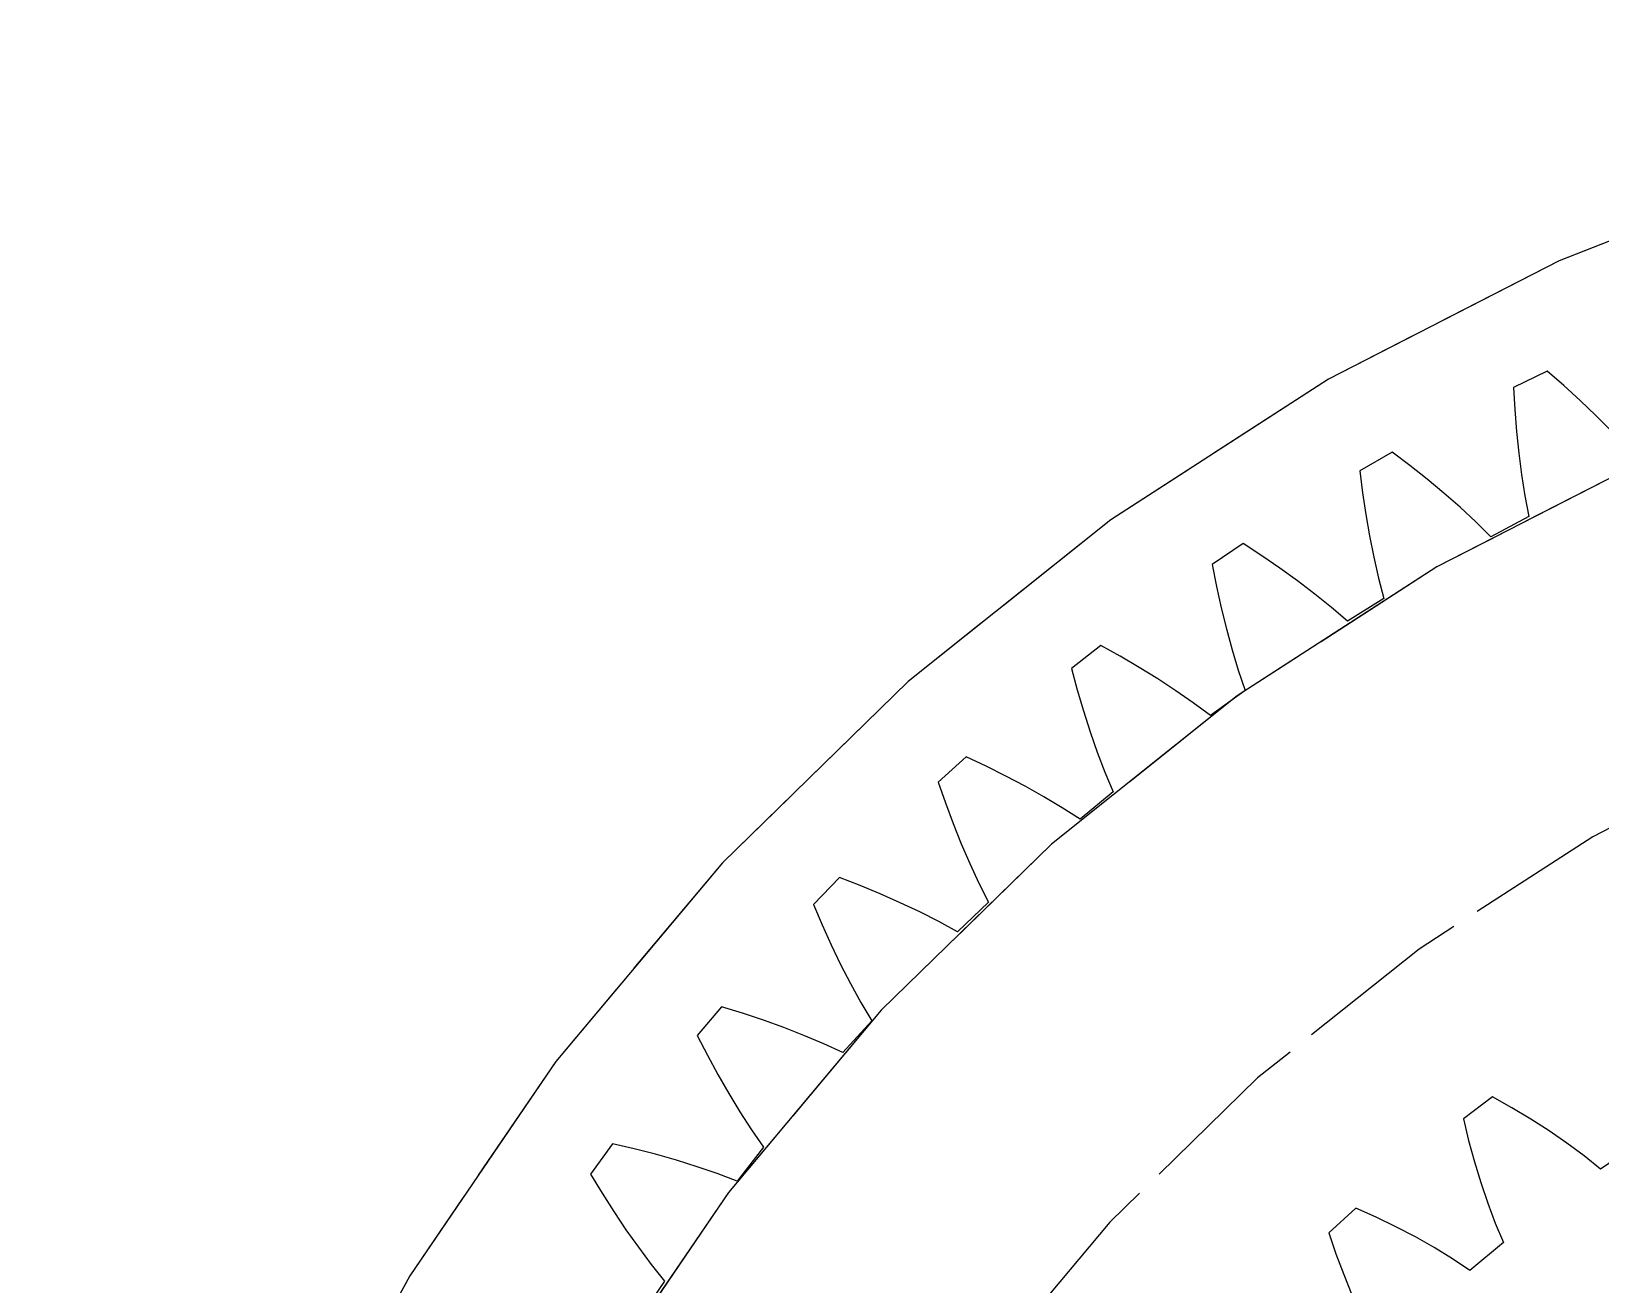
# Model space of a CAD drawing. Header units: millimetres. Extents: x -31 to 149, y -20 to 140.
# Drawn here: x -23.97 to -9.49, y 127.23 to 138.79 of the extents above; entities that cross this region are included whole.
import ezdxf

# ---------------------------------------------------------------- set-up
doc = ezdxf.new("R2010")
doc.units = ezdxf.units.MM
doc.linetypes.add('DASHED', pattern=[1.524, 1.27, -0.254])
doc.layers.add('HIDDEN', color=8, linetype='DASHED')
doc.layers.add('VISIBLE', color=7, linetype='CONTINUOUS')

msp = doc.modelspace()

# ---------------------------------------------------------------- linework, layer by layer
at = {"layer": 'HIDDEN'}
for points in [[(8.76818, 137.13351), (6.50017, 137.89552), (4.16756, 138.42793), (1.79352, 138.72543), (-0.59834, 138.78508), (-2.98425, 138.60628), (-5.3405, 138.19081), (-7.64368, 137.5428), (-9.87089, 136.66868), (-12, 135.57715), (-14.00985, 134.27905), (-15.88046, 132.78729), (-17.59324, 131.11669), (-19.13118, 129.28385), (-20.47898, 127.30699), (-21.62325, 125.20575), (-22.55262, 123.00102), (-23.25785, 120.71472), (-23.73194, 118.36955), (-23.97017, 115.98884), (-23.97017, 113.59624), (-23.73194, 111.21553), (-23.25785, 108.87036), (-22.55262, 106.58406)], [(8.76818, 137.13351), (6.50017, 137.89552), (4.16756, 138.42793), (1.79352, 138.72543), (-0.59834, 138.78508), (-2.98425, 138.60628), (-5.3405, 138.19081), (-7.64368, 137.5428), (-9.87089, 136.66868), (-12, 135.57715), (-14.00985, 134.27905), (-15.88046, 132.78729), (-17.59324, 131.11669), (-19.13118, 129.28385), (-20.47898, 127.30699), (-21.62325, 125.20575), (-22.55262, 123.00102), (-23.25785, 120.71472), (-23.73194, 118.36955), (-23.97017, 115.98884), (-23.97017, 113.59624), (-23.73194, 111.21553), (-23.25785, 108.87036), (-22.55262, 106.58406)], [(8.76818, 137.13351), (6.50017, 137.89552), (4.16756, 138.42793), (1.79352, 138.72543), (-0.59834, 138.78508), (-2.98425, 138.60628), (-5.3405, 138.19081), (-7.64368, 137.5428), (-9.87089, 136.66868), (-12, 135.57715), (-14.00985, 134.27905), (-15.88046, 132.78729), (-17.59324, 131.11669), (-19.13118, 129.28385), (-20.47898, 127.30699), (-21.62325, 125.20575), (-22.55262, 123.00102), (-23.25785, 120.71472), (-23.73194, 118.36955), (-23.97017, 115.98884), (-23.97017, 113.59624), (-23.73194, 111.21553), (-23.25785, 108.87036), (-22.55262, 106.58406)], [(8.0375, 135.27176), (5.95849, 135.97027), (3.82026, 136.45831), (1.64406, 136.73102), (-0.54848, 136.7857), (-2.73556, 136.6218), (-4.89546, 136.24095), (-7.00671, 135.64694), (-9.04832, 134.84567), (-11, 133.8451), (-12.84236, 132.65518), (-14.55709, 131.28773), (-16.12714, 129.75634), (-17.53692, 128.07624), (-18.7724, 126.26411), (-19.82132, 124.33798), (-20.67324, 122.31698), (-21.3197, 120.2212), (-21.75428, 118.07147), (-21.97265, 115.88915), (-21.97265, 113.69593), (-21.75428, 111.51361), (-21.3197, 109.36388), (-20.67324, 107.2681)], [(8.0375, 135.27176), (5.95849, 135.97027), (3.82026, 136.45831), (1.64406, 136.73102), (-0.54848, 136.7857), (-2.73556, 136.6218), (-4.89546, 136.24095), (-7.00671, 135.64694), (-9.04832, 134.84567), (-11, 133.8451), (-12.84236, 132.65518), (-14.55709, 131.28773), (-16.12714, 129.75634), (-17.53692, 128.07624), (-18.7724, 126.26411), (-19.82132, 124.33798), (-20.67324, 122.31698), (-21.3197, 120.2212), (-21.75428, 118.07147), (-21.97265, 115.88915), (-21.97265, 113.69593), (-21.75428, 111.51361), (-21.3197, 109.36388), (-20.67324, 107.2681)], [(8.0375, 135.27176), (5.95849, 135.97027), (3.82026, 136.45831), (1.64406, 136.73102), (-0.54848, 136.7857), (-2.73556, 136.6218), (-4.89546, 136.24095), (-7.00671, 135.64694), (-9.04832, 134.84567), (-11, 133.8451), (-12.84236, 132.65518), (-14.55709, 131.28773), (-16.12714, 129.75634), (-17.53692, 128.07624), (-18.7724, 126.26411), (-19.82132, 124.33798), (-20.67324, 122.31698), (-21.3197, 120.2212), (-21.75428, 118.07147), (-21.97265, 115.88915), (-21.97265, 113.69593), (-21.75428, 111.51361), (-21.3197, 109.36388), (-20.67324, 107.2681)], [(-9.98151, 135.65243), (-10.29259, 135.50071)], [(-9.98151, 135.65243), (-10.29259, 135.50071)], [(-9.82776, 135.51798), (-9.98151, 135.65243)], [(-9.82776, 135.51798), (-9.98151, 135.65243)], [(-10.29259, 135.50071), (-10.2813, 135.29678)], [(-10.29259, 135.50071), (-10.2813, 135.29678)], [(-9.67836, 135.38117), (-9.82776, 135.51798)], [(-9.67836, 135.38117), (-9.82776, 135.51798)], [(-10.2813, 135.29678), (-10.26547, 135.09482)], [(-10.2813, 135.29678), (-10.26547, 135.09482)], [(-9.53349, 135.24196), (-9.67836, 135.38117)], [(-9.53349, 135.24196), (-9.67836, 135.38117)], [(-9.39338, 135.1003), (-9.53349, 135.24196)], [(-9.39338, 135.1003), (-9.53349, 135.24196)], [(-10.26547, 135.09482), (-10.24496, 134.89496)], [(-10.26547, 135.09482), (-10.24496, 134.89496)], [(-11.4123, 134.90535), (-11.71205, 134.73229)], [(-11.4123, 134.90535), (-11.71205, 134.73229)], [(-11.24956, 134.78195), (-11.4123, 134.90535)], [(-11.24956, 134.78195), (-11.4123, 134.90535)], [(-10.24496, 134.89496), (-10.21959, 134.69733)], [(-10.24496, 134.89496), (-10.21959, 134.69733)], [(-11.71205, 134.73229), (-11.68656, 134.52965)], [(-11.71205, 134.73229), (-11.68656, 134.52965)], [(-11.09098, 134.65589), (-11.24956, 134.78195)], [(-11.09098, 134.65589), (-11.24956, 134.78195)], [(-10.21959, 134.69733), (-10.18912, 134.50211)], [(-10.21959, 134.69733), (-10.18912, 134.50211)], [(-11.68656, 134.52965), (-11.65668, 134.32928)], [(-11.68656, 134.52965), (-11.65668, 134.32928)], [(-10.93675, 134.52713), (-11.09098, 134.65589)], [(-10.93675, 134.52713), (-11.09098, 134.65589)], [(-10.7871, 134.39558), (-10.93675, 134.52713)], [(-10.7871, 134.39558), (-10.93675, 134.52713)], [(-10.64228, 134.26115), (-10.7871, 134.39558)], [(-10.64228, 134.26115), (-10.7871, 134.39558)], [(-10.18912, 134.50211), (-10.15325, 134.30949)], [(-10.18912, 134.50211), (-10.15325, 134.30949)], [(-11.65668, 134.32928), (-11.62228, 134.13134)], [(-11.65668, 134.32928), (-11.62228, 134.13134)], [(-10.50266, 134.12371), (-10.64228, 134.26115)], [(-10.50266, 134.12371), (-10.64228, 134.26115)], [(-10.15325, 134.30949), (-10.50266, 134.12371)], [(-10.15325, 134.30949), (-10.50266, 134.12371)], [(-11.62228, 134.13134), (-11.58318, 133.93596)], [(-11.62228, 134.13134), (-11.58318, 133.93596)], [(-12.7875, 134.06027), (-13.07444, 133.86673)], [(-12.7875, 134.06027), (-13.07444, 133.86673)], [(-12.61654, 133.94852), (-12.7875, 134.06027)], [(-12.61654, 133.94852), (-12.7875, 134.06027)], [(-12.44956, 133.83384), (-12.61654, 133.94852)], [(-12.44956, 133.83384), (-12.61654, 133.94852)], [(-13.07444, 133.86673), (-13.03488, 133.66635)], [(-13.07444, 133.86673), (-13.03488, 133.66635)], [(-12.28672, 133.71615), (-12.44956, 133.83384)], [(-12.28672, 133.71615), (-12.44956, 133.83384)], [(-11.58318, 133.93596), (-11.53917, 133.74334)], [(-11.58318, 133.93596), (-11.53917, 133.74334)], [(-13.03488, 133.66635), (-12.9911, 133.46856)], [(-13.03488, 133.66635), (-12.9911, 133.46856)], [(-12.12826, 133.59536), (-12.28672, 133.71615)], [(-12.12826, 133.59536), (-12.28672, 133.71615)], [(-11.53917, 133.74334), (-11.48995, 133.5537)], [(-11.53917, 133.74334), (-11.48995, 133.5537)], [(-11.97442, 133.47136), (-12.12826, 133.59536)], [(-11.97442, 133.47136), (-12.12826, 133.59536)], [(-11.48995, 133.5537), (-11.82555, 133.34399)], [(-11.48995, 133.5537), (-11.82555, 133.34399)], [(-12.9911, 133.46856), (-12.94297, 133.2735)], [(-12.9911, 133.46856), (-12.94297, 133.2735)], [(-11.82555, 133.34399), (-11.97442, 133.47136)], [(-11.82555, 133.34399), (-11.97442, 133.47136)], [(-12.94297, 133.2735), (-12.89034, 133.08132)], [(-12.94297, 133.2735), (-12.89034, 133.08132)], [(-14.1004, 133.12132), (-14.37314, 132.90823)], [(-14.1004, 133.12132), (-14.37314, 132.90823)], [(-13.92206, 133.02178), (-14.1004, 133.12132)], [(-13.92206, 133.02178), (-14.1004, 133.12132)], [(-12.89034, 133.08132), (-12.833, 132.89224)], [(-12.89034, 133.08132), (-12.833, 132.89224)], [(-13.74748, 132.91902), (-13.92206, 133.02178)], [(-13.74748, 132.91902), (-13.92206, 133.02178)], [(-14.37314, 132.90823), (-14.3197, 132.71111)], [(-14.37314, 132.90823), (-14.3197, 132.71111)], [(-13.57684, 132.81297), (-13.74748, 132.91902)], [(-13.57684, 132.81297), (-13.74748, 132.91902)], [(-13.41033, 132.70353), (-13.57684, 132.81297)], [(-13.41033, 132.70353), (-13.57684, 132.81297)], [(-12.833, 132.89224), (-12.77068, 132.7065)], [(-12.833, 132.89224), (-12.77068, 132.7065)], [(-14.3197, 132.71111), (-14.26223, 132.51686)], [(-14.3197, 132.71111), (-14.26223, 132.51686)], [(-13.24822, 132.59057), (-13.41033, 132.70353)], [(-13.24822, 132.59057), (-13.41033, 132.70353)], [(-12.77068, 132.7065), (-13.09083, 132.47389)], [(-12.77068, 132.7065), (-13.09083, 132.47389)], [(-14.26223, 132.51686), (-14.20061, 132.32562)], [(-14.26223, 132.51686), (-14.20061, 132.32562)], [(-13.09083, 132.47389), (-13.24822, 132.59057)], [(-13.09083, 132.47389), (-13.24822, 132.59057)], [(-7.86587, 132.22509), (-9.5625, 131.35528), (-11.1641, 130.32085), (-12.65474, 129.13211), (-14.01962, 127.80084), (-15.24516, 126.3403), (-16.31919, 124.76499), (-17.23103, 123.09057), (-17.97162, 121.33368), (-18.5336, 119.51178), (-18.91139, 117.64297), (-19.10123, 115.74584), (-19.10123, 113.83924), (-18.91139, 111.94211), (-18.5336, 110.07331), (-17.97162, 108.25141), (-17.23103, 106.49451)], [(-7.86587, 132.22509), (-9.5625, 131.35528), (-11.1641, 130.32085), (-12.65474, 129.13211), (-14.01962, 127.80084), (-15.24516, 126.3403), (-16.31919, 124.76499), (-17.23103, 123.09057), (-17.97162, 121.33368), (-18.5336, 119.51178), (-18.91139, 117.64297), (-19.10123, 115.74584), (-19.10123, 113.83924), (-18.91139, 111.94211), (-18.5336, 110.07331), (-17.97162, 108.25141), (-17.23103, 106.49451)], [(-14.20061, 132.32562), (-14.13471, 132.13759)], [(-14.20061, 132.32562), (-14.13471, 132.13759)], [(-15.34461, 132.09308), (-15.60182, 131.86149)], [(-15.34461, 132.09308), (-15.60182, 131.86149)], [(-15.15976, 132.00622), (-15.34461, 132.09308)], [(-15.15976, 132.00622), (-15.34461, 132.09308)], [(-14.13471, 132.13759), (-14.06431, 131.95297)], [(-14.13471, 132.13759), (-14.06431, 131.95297)], [(-14.97843, 131.91589), (-15.15976, 132.00622)], [(-14.97843, 131.91589), (-15.15976, 132.00622)], [(-14.06431, 131.95297), (-13.98918, 131.77202)], [(-14.06431, 131.95297), (-13.98918, 131.77202)], [(-15.60182, 131.86149), (-15.53475, 131.66857)], [(-15.60182, 131.86149), (-15.53475, 131.66857)], [(-14.80081, 131.822), (-14.97843, 131.91589)], [(-14.80081, 131.822), (-14.97843, 131.91589)], [(-14.62707, 131.72444), (-14.80081, 131.822)], [(-14.62707, 131.72444), (-14.80081, 131.822)], [(-15.53475, 131.66857), (-15.46387, 131.4788)], [(-15.53475, 131.66857), (-15.46387, 131.4788)], [(-14.45748, 131.62306), (-14.62707, 131.72444)], [(-14.45748, 131.62306), (-14.62707, 131.72444)], [(-13.98918, 131.77202), (-14.29233, 131.51765)], [(-13.98918, 131.77202), (-14.29233, 131.51765)], [(-14.29233, 131.51765), (-14.45748, 131.62306)], [(-14.29233, 131.51765), (-14.45748, 131.62306)], [(-15.46387, 131.4788), (-15.38907, 131.29233)], [(-15.46387, 131.4788), (-15.38907, 131.29233)], [(-15.38907, 131.29233), (-15.3102, 131.10935)], [(-15.38907, 131.29233), (-15.3102, 131.10935)], [(-15.3102, 131.10935), (-15.22711, 130.93009)], [(-15.3102, 131.10935), (-15.22711, 130.93009)], [(-16.51405, 130.98055), (-16.75448, 130.73158)], [(-16.51405, 130.98055), (-16.75448, 130.73158)], [(-16.32359, 130.90679), (-16.51405, 130.98055)], [(-16.32359, 130.90679), (-16.51405, 130.98055)], [(-16.13641, 130.82933), (-16.32359, 130.90679)], [(-16.13641, 130.82933), (-16.32359, 130.90679)], [(-15.22711, 130.93009), (-15.13953, 130.75482)], [(-15.22711, 130.93009), (-15.13953, 130.75482)], [(-15.95267, 130.74807), (-16.13641, 130.82933)], [(-15.95267, 130.74807), (-16.13641, 130.82933)], [(-16.75448, 130.73158), (-16.67412, 130.54381)], [(-16.75448, 130.73158), (-16.67412, 130.54381)], [(-15.77255, 130.66287), (-15.95267, 130.74807)], [(-15.77255, 130.66287), (-15.95267, 130.74807)], [(-15.5963, 130.57356), (-15.77255, 130.66287)], [(-15.5963, 130.57356), (-15.77255, 130.66287)], [(-15.13953, 130.75482), (-15.4242, 130.47993)], [(-15.13953, 130.75482), (-15.4242, 130.47993)], [(-16.67412, 130.54381), (-16.59018, 130.35945)], [(-16.67412, 130.54381), (-16.59018, 130.35945)], [(-15.4242, 130.47993), (-15.5963, 130.57356)], [(-15.4242, 130.47993), (-15.5963, 130.57356)], [(-16.59018, 130.35945), (-16.50255, 130.17865)], [(-16.59018, 130.35945), (-16.50255, 130.17865)], [(-16.50255, 130.17865), (-16.41111, 130.00162)], [(-16.50255, 130.17865), (-16.41111, 130.00162)], [(-16.41111, 130.00162), (-16.31571, 129.82859)], [(-16.41111, 130.00162), (-16.31571, 129.82859)], [(-17.60304, 129.78916), (-17.82552, 129.52402)], [(-17.60304, 129.78916), (-17.82552, 129.52402)], [(-17.4079, 129.72886), (-17.60304, 129.78916)], [(-17.4079, 129.72886), (-17.60304, 129.78916)], [(-16.31571, 129.82859), (-16.21613, 129.65986)], [(-16.31571, 129.82859), (-16.21613, 129.65986)], [(-17.21578, 129.66465), (-17.4079, 129.72886)], [(-17.21578, 129.66465), (-17.4079, 129.72886)], [(-17.02681, 129.5964), (-17.21578, 129.66465)], [(-17.02681, 129.5964), (-17.21578, 129.66465)], [(-16.21613, 129.65986), (-16.48092, 129.36578)], [(-16.21613, 129.65986), (-16.48092, 129.36578)], [(-17.82552, 129.52402), (-17.73226, 129.34231)], [(-17.82552, 129.52402), (-17.73226, 129.34231)], [(-16.84119, 129.52397), (-17.02681, 129.5964)], [(-16.84119, 129.52397), (-17.02681, 129.5964)], [(-16.65913, 129.44718), (-16.84119, 129.52397)], [(-16.65913, 129.44718), (-16.84119, 129.52397)], [(-17.73226, 129.34231), (-17.63566, 129.16425)], [(-17.73226, 129.34231), (-17.63566, 129.16425)], [(-16.48092, 129.36578), (-16.65913, 129.44718)], [(-16.48092, 129.36578), (-16.65913, 129.44718)], [(-17.63566, 129.16425), (-17.53563, 128.99001)], [(-17.63566, 129.16425), (-17.53563, 128.99001)], [(-17.53563, 128.99001), (-17.43207, 128.81979)], [(-17.53563, 128.99001), (-17.43207, 128.81979)], [(-10.48689, 128.95819), (-10.75501, 128.75572)], [(-10.48689, 128.95819), (-10.75501, 128.75572)], [(-10.30746, 128.85749), (-10.48689, 128.95819)], [(-10.30746, 128.85749), (-10.48689, 128.95819)], [(-17.43207, 128.81979), (-17.32483, 128.65383)], [(-17.43207, 128.81979), (-17.32483, 128.65383)], [(-10.75501, 128.75572), (-10.70725, 128.55557)], [(-10.75501, 128.75572), (-10.70725, 128.55557)], [(-10.13294, 128.7527), (-10.30746, 128.85749)], [(-10.13294, 128.7527), (-10.30746, 128.85749)], [(-9.96362, 128.64372), (-10.13294, 128.7527)], [(-9.96362, 128.64372), (-10.13294, 128.7527)], [(-17.32483, 128.65383), (-17.21372, 128.49246)], [(-17.32483, 128.65383), (-17.21372, 128.49246)], [(-9.79986, 128.53039), (-9.96362, 128.64372)], [(-9.79986, 128.53039), (-9.96362, 128.64372)], [(-18.60627, 128.5247), (-18.80971, 128.24469)], [(-18.60627, 128.5247), (-18.80971, 128.24469)], [(-18.40741, 128.47817), (-18.60627, 128.5247)], [(-18.40741, 128.47817), (-18.60627, 128.5247)], [(-18.21126, 128.42751), (-18.40741, 128.47817)], [(-18.21126, 128.42751), (-18.40741, 128.47817)], [(-17.21372, 128.49246), (-17.45735, 128.18063)], [(-17.21372, 128.49246), (-17.45735, 128.18063)], [(-10.70725, 128.55557), (-10.65423, 128.35904)], [(-10.70725, 128.55557), (-10.65423, 128.35904)], [(-9.6421, 128.41247), (-9.79986, 128.53039)], [(-9.6421, 128.41247), (-9.79986, 128.53039)], [(-9.15711, 128.51833), (-9.49099, 128.28962)], [(-9.15711, 128.51833), (-9.49099, 128.28962)], [(-18.018, 128.37261), (-18.21126, 128.42751)], [(-18.018, 128.37261), (-18.21126, 128.42751)], [(-17.82778, 128.3133), (-18.018, 128.37261)], [(-17.82778, 128.3133), (-18.018, 128.37261)], [(-17.64081, 128.2494), (-17.82778, 128.3133)], [(-17.64081, 128.2494), (-17.82778, 128.3133)], [(-10.65423, 128.35904), (-10.59574, 128.16636)], [(-10.65423, 128.35904), (-10.59574, 128.16636)], [(-9.49099, 128.28962), (-9.6421, 128.41247)], [(-9.49099, 128.28962), (-9.6421, 128.41247)], [(-18.80971, 128.24469), (-18.704, 128.06993)], [(-18.80971, 128.24469), (-18.704, 128.06993)], [(-17.45735, 128.18063), (-17.64081, 128.2494)], [(-17.45735, 128.18063), (-17.64081, 128.2494)], [(-10.59574, 128.16636), (-10.53155, 127.97784)], [(-10.59574, 128.16636), (-10.53155, 127.97784)], [(-18.704, 128.06993), (-18.59522, 127.89904)], [(-18.704, 128.06993), (-18.59522, 127.89904)], [(-18.59522, 127.89904), (-18.48328, 127.7322)], [(-18.59522, 127.89904), (-18.48328, 127.7322)], [(-11.7492, 127.93016), (-11.99749, 127.7038)], [(-11.7492, 127.93016), (-11.99749, 127.7038)], [(-11.56124, 127.84643), (-11.7492, 127.93016)], [(-11.56124, 127.84643), (-11.7492, 127.93016)], [(-10.53155, 127.97784), (-10.46131, 127.79383)], [(-10.53155, 127.97784), (-10.46131, 127.79383)], [(-18.48328, 127.7322), (-18.36809, 127.56962)], [(-18.48328, 127.7322), (-18.36809, 127.56962)], [(-11.3778, 127.7582), (-11.56124, 127.84643)], [(-11.3778, 127.7582), (-11.56124, 127.84643)], [(-11.19915, 127.6653), (-11.3778, 127.7582)], [(-11.19915, 127.6653), (-11.3778, 127.7582)], [(-10.46131, 127.79383), (-10.3845, 127.61487)], [(-10.46131, 127.79383), (-10.3845, 127.61487)], [(-11.99749, 127.7038), (-11.93147, 127.50892)], [(-11.99749, 127.7038), (-11.93147, 127.50892)], [(-11.02562, 127.56757), (-11.19915, 127.6653)], [(-11.02562, 127.56757), (-11.19915, 127.6653)], [(-10.3845, 127.61487), (-10.69586, 127.35632)], [(-10.3845, 127.61487), (-10.69586, 127.35632)], [(-18.36809, 127.56962), (-18.24954, 127.41155)], [(-18.36809, 127.56962), (-18.24954, 127.41155)], [(-11.93147, 127.50892), (-11.86054, 127.31812)], [(-11.93147, 127.50892), (-11.86054, 127.31812)], [(-10.85766, 127.46471), (-11.02562, 127.56757)], [(-10.85766, 127.46471), (-11.02562, 127.56757)], [(-10.69586, 127.35632), (-10.85766, 127.46471)], [(-10.69586, 127.35632), (-10.85766, 127.46471)], [(-18.24954, 127.41155), (-18.12744, 127.25832)], [(-18.24954, 127.41155), (-18.12744, 127.25832)], [(-11.86054, 127.31812), (-11.78452, 127.13166)], [(-11.86054, 127.31812), (-11.78452, 127.13166)], [(-18.12744, 127.25832), (-18.34873, 126.93025)], [(-18.12744, 127.25832), (-18.34873, 126.93025)]]:
    msp.add_lwpolyline(points, dxfattribs=at)
at = {"layer": 'VISIBLE'}
for points in [[(8.76818, 137.13351), (6.50017, 137.89552), (4.16756, 138.42793), (1.79352, 138.72543), (-0.59834, 138.78508), (-2.98425, 138.60628), (-5.3405, 138.19081), (-7.64368, 137.5428), (-9.87089, 136.66868), (-12, 135.57715), (-14.00985, 134.27905), (-15.88046, 132.78729), (-17.59324, 131.11669), (-19.13118, 129.28385), (-20.47898, 127.30699), (-21.62325, 125.20575), (-22.55262, 123.00102), (-23.25785, 120.71472), (-23.73194, 118.36955), (-23.97017, 115.98884), (-23.97017, 113.59624), (-23.73194, 111.21553), (-23.25785, 108.87036), (-22.55262, 106.58406)], [(8.0375, 135.27176), (5.95849, 135.97027), (3.82026, 136.45831), (1.64406, 136.73102), (-0.54848, 136.7857), (-2.73556, 136.6218), (-4.89546, 136.24095), (-7.00671, 135.64694), (-9.04832, 134.84567), (-11, 133.8451), (-12.84236, 132.65518), (-14.55709, 131.28773), (-16.12714, 129.75634), (-17.53692, 128.07624), (-18.7724, 126.26411), (-19.82132, 124.33798), (-20.67324, 122.31698), (-21.3197, 120.2212), (-21.75428, 118.07147), (-21.97265, 115.88915), (-21.97265, 113.69593), (-21.75428, 111.51361), (-21.3197, 109.36388), (-20.67324, 107.2681)]]:
    msp.add_lwpolyline(points, dxfattribs=at)

doc.saveas('drawing.dxf')
